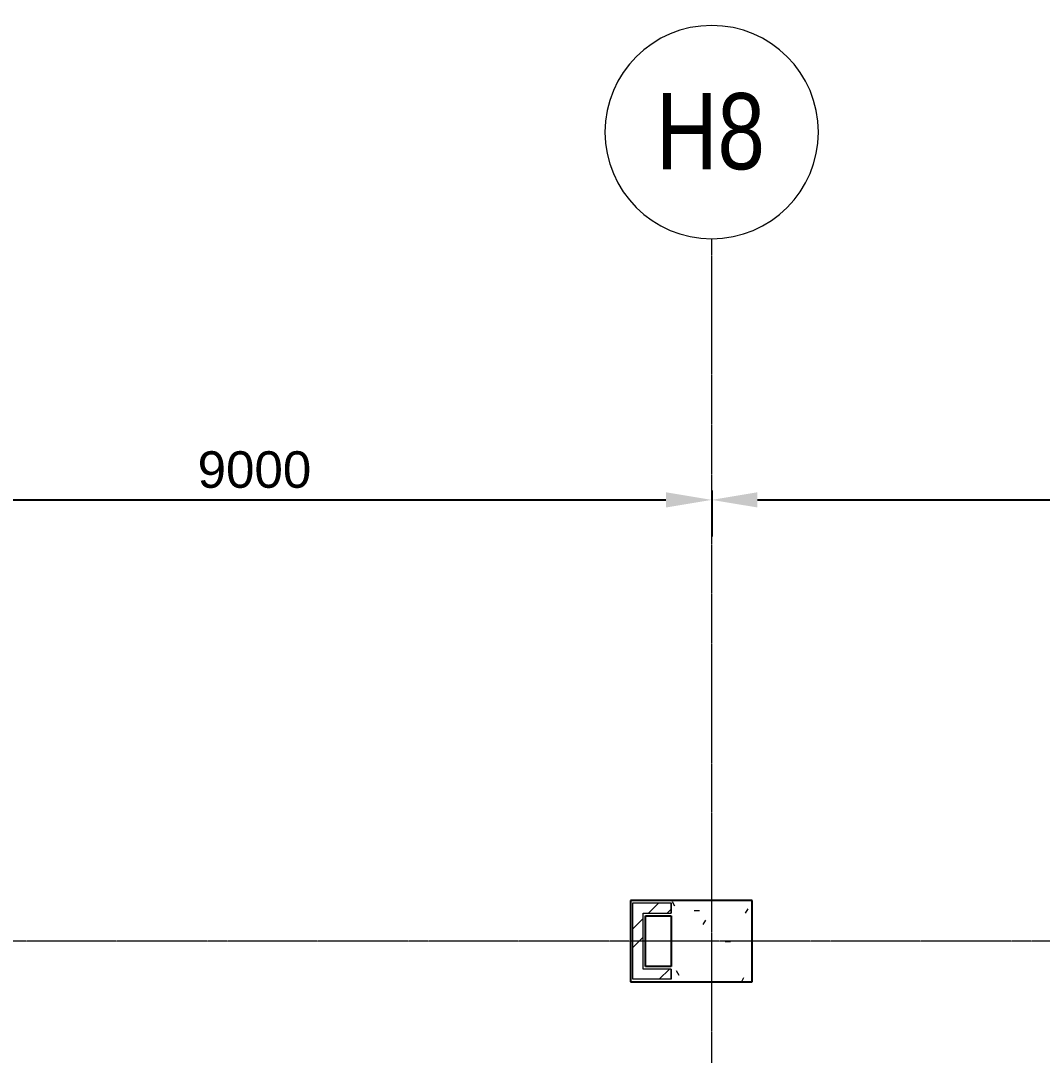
# Model space of a CAD drawing. Header units: inches. Extents: x -83664 to 20107, y -47222 to 19398.
# Drawn here: x -15772 to -5719, y 7111 to 17296 of the extents above; entities that cross this region are included whole.
import ezdxf

# ---------------------------------------------------------------- set-up
doc = ezdxf.new("R2010")
doc.units = ezdxf.units.IN
doc.header["$MEASUREMENT"] = 0
doc.linetypes.add('Grid Line', pattern=[22.225, 12.7, -3.175, 3.175, -3.175])
for name, color, linetype, lineweight in [('A-ANNO-DIMS', 7, 'Continuous', 9), ('A-WALL', 7, 'Continuous', 9), ('A-WALL-PATT', 7, 'Continuous', 25), ('S-GRID', 7, 'Continuous', 9), ('S-GRID-IDEN', 7, 'Continuous', 9)]:
    doc.layers.add(name, color=color, linetype=linetype, lineweight=lineweight)
doc.styles.add('Arial_10', font='arial.ttf', dxfattribs={"width": 0.8, "height": 750})
doc.styles.add('Arial_12', font='arial.ttf', dxfattribs={"height": 360})
doc.dimstyles.new('Arc_Length_-_2_5mm_Arial_grey', dxfattribs={"dimscale": 304.8, "dimtxt": 367.293384, "dimasz": 1.476378, "dimexe": 1.181102, "dimexo": 0.738189, "dimgap": 0.369094, "dimtad": 1, "dimdec": 0, "dimzin": 0, "dimdsep": 46, "dimtxsty": 'Arial_12', "dimsah": 1, "dimcen": 0.09, "dimdle": 1.181102, "dimadec": 0, "dimazin": 0, "dimtfac": 1, "dimtdec": 4, "dimtix": 1, "dimtmove": 0, "dimatfit": 3, "dimfxl": 1, "dimtvp": 1, "dimtfill": 1, "dimtolj": 1, "dimtzin": 0, "dimarcsym": 2})
pattern_1 = [(0, (0, 0), (1219.2, 304.8), [50.292, -864.108, 50.292, -864.108, -4876.8]), (0, (0, 0), (1219.2, 304.8), [-1828.8, 50.292, -1778.508, 50.292, -864.108, -2133.6]), (0, (0, 0), (1219.2, 304.8), [-4572, 50.292, -559.308, 50.292, -1473.708]), (120, (457.2, 152.4), (-873.56454, 903.45817), [50.292, -864.108, 50.292, -864.108, -4876.8]), (120, (457.2, 152.4), (-873.56454, 903.45817), [-1828.8, 50.292, -1778.508, 50.292, -864.108, -2133.6]), (120, (457.2, 152.4), (-873.56454, 903.45817), [-4572, 50.292, -559.308, 50.292, -1473.708]), (240, (609.6, 762), (-345.63546, -1208.25817), [50.292, -864.108, 50.292, -864.108, -4876.8]), (240, (609.6, 762), (-345.63546, -1208.25817), [-1828.8, 50.292, -1778.508, 50.292, -864.108, -2133.6]), (240, (609.6, 762), (-345.63546, -1208.25817), [-4572, 50.292, -559.308, 50.292, -1473.708])]
pattern_2 = [(45, (0, 0), (-377.1708, 377.1708), []), (45, (0, 571.5), (-377.1708, 377.1708), [])]

# ---------------------------------------------------------------- blocks, each defined once
blk = doc.blocks.new('SMBZ_Hospital Arch Model_2026_01_29_rvt-1-FIRST FLOOR AC CONDITIONING LAYOUT - PART A')
at = {"layer": 'A-WALL-PATT', "lineweight": 9, "true_color": 0xbbbbbb}
h = blk.add_hatch(dxfattribs=at)
h.set_pattern_fill('FP_12', color=9, style=0, pattern_type=2)
h.set_pattern_definition(pattern_2)
h.paths.add_polyline_path([(142084, 106883), (142084, 106983), (141709, 106983), (141709, 106883), (141809, 106883)])
h = blk.add_hatch(dxfattribs=at)
h.set_pattern_fill('FP_13', color=9, style=0, pattern_type=2)
h.set_pattern_definition(pattern_1)
h.paths.add_polyline_path([(142084, 106208), (142884, 106208), (142884, 107008), (142084, 107008), (142084, 106233)])
h = blk.add_hatch(dxfattribs=at)
h.set_pattern_fill('FP_12', color=9, style=0, pattern_type=2)
h.set_pattern_definition(pattern_2)
h.paths.add_polyline_path([(141709, 106333), (141809, 106333), (141809, 106883), (141709, 106883), (141709, 106358)])
h = blk.add_hatch(dxfattribs=at)
h.set_pattern_fill('FP_13', color=9, style=0, pattern_type=2)
h.set_pattern_definition(pattern_1)
h.paths.add_polyline_path([(142084, 106858), (142084, 106883), (141809, 106883), (141809, 106858), (141834, 106858)])
h = blk.add_hatch(dxfattribs=at)
h.set_pattern_fill('FP_12', color=9, style=0, pattern_type=2)
h.set_pattern_definition(pattern_2)
h.paths.add_polyline_path([(142084, 106233), (142084, 106333), (141709, 106333), (141709, 106233)])
at = {"layer": 'A-WALL', "color": 9, "lineweight": 25, "true_color": 0xbbbbbb}
for p, q in [((142084, 107008), (141684, 107008)), ((141684, 107008), (141684, 106983)), ((141684, 106983), (141684, 106858)), ((142884, 107008), (142084, 107008)), ((142884, 106208), (142884, 107008)), ((141684, 106858), (141684, 106358)), ((141834, 106358), (141834, 106858)), ((141834, 106858), (142084, 106858)), ((142084, 106858), (142084, 106358)), ((141684, 106358), (141684, 106233)), ((142084, 106358), (141834, 106358)), ((141684, 106233), (141684, 106208)), ((141684, 106208), (142084, 106208)), ((142084, 106208), (142884, 106208))]:
    blk.add_line(p, q, dxfattribs=at)
at = {"layer": 'A-WALL', "color": 9, "true_color": 0xbbbbbb}
for p, q in [((142084, 107008), (141684, 107008)), ((141684, 106858), (141684, 107008)), ((141709, 106883), (141709, 106983)), ((141709, 106983), (142084, 106983)), ((142084, 107008), (142884, 107008)), ((142084, 106983), (142084, 106883)), ((142084, 106883), (142084, 106983)), ((142884, 107008), (142884, 106208)), ((141684, 106858), (141684, 106358)), ((141709, 106858), (141709, 106883)), ((141709, 106358), (141709, 106858)), ((141809, 106858), (141809, 106883)), ((141809, 106883), (142084, 106883)), ((141809, 106358), (141809, 106858)), ((141834, 106358), (141834, 106858)), ((141834, 106858), (142084, 106858)), ((142084, 106358), (142084, 106858)), ((141684, 106208), (141684, 106358)), ((141709, 106333), (141709, 106358)), ((141709, 106233), (141709, 106333)), ((141809, 106333), (141809, 106358)), ((142084, 106333), (141809, 106333)), ((142084, 106358), (141834, 106358)), ((142084, 106333), (142084, 106233)), ((142084, 106233), (142084, 106333)), ((142084, 106233), (141709, 106233)), ((141684, 106208), (142084, 106208)), ((142884, 106208), (142084, 106208))]:
    blk.add_line(p, q, dxfattribs=at)
blk = doc.blocks.new('Grid - Grid Head-AE7-24584-FIRST FLOOR AC CONDITIONING LAYOUT - PART A')
at = {"layer": 'S-GRID-IDEN', "color": 9, "true_color": 0xbbbbbb}
for start, end in [(360, 180), (180, 360)]:
    blk.add_arc((0, 0), 7, start, end, dxfattribs=at)
blk = doc.blocks.new('*D1091')
at = {"layer": 'A-ANNO-DIMS', "color": 0, "lineweight": -2, "transparency": 16777216}
for p, q in [((-17972, 12672), (-17972, 12219)), ((-8972, 12672), (-8972, 12219)), ((-17522, 12579), (-9422, 12579))]:
    blk.add_line(p, q, dxfattribs=at)
at = {"layer": 'A-ANNO-DIMS', "color": 0, "transparency": 16777216}
for points in [[(-17522, 12654), (-17522, 12504), (-17972, 12579)], [(-9422, 12654), (-9422, 12504), (-8972, 12579)]]:
    blk.add_solid(points, dxfattribs=at)
at = {"layer": 'Defpoints', "color": 0, "transparency": 16777216}
for p in [(-17972, 12897), (-8972, 12897), (-8972, 12579)]:
    blk.add_point(p, dxfattribs=at)
at = {"layer": 'A-ANNO-DIMS', "color": 0, "transparency": 16777216, "insert": (-13472, 12875), "char_height": 360, "width": 1329.04, "attachment_point": 5, "style": 'Arial_12', "bg_fill": 3, "box_fill_scale": 1.25, "bg_fill_color": 256, "bg_fill_true_color": 13158600, "bg_fill_transparency": 0}
blk.add_mtext('\\A1;9000', dxfattribs=at)
blk = doc.blocks.new('*D1092')
at = {"layer": 'A-ANNO-DIMS', "color": 0, "lineweight": -2, "transparency": 16777216}
for p, q in [((-8972, 12672), (-8972, 12219)), ((28, 12672), (28, 12219)), ((-8522, 12579), (-422, 12579))]:
    blk.add_line(p, q, dxfattribs=at)
at = {"layer": 'A-ANNO-DIMS', "color": 0, "transparency": 16777216}
for points in [[(-8522, 12654), (-8522, 12504), (-8972, 12579)], [(-422, 12654), (-422, 12504), (28, 12579)]]:
    blk.add_solid(points, dxfattribs=at)
at = {"layer": 'Defpoints', "color": 0, "transparency": 16777216}
for p in [(-8972, 12897), (28, 12897), (28, 12579)]:
    blk.add_point(p, dxfattribs=at)
at = {"layer": 'A-ANNO-DIMS', "color": 0, "transparency": 16777216, "insert": (-4472, 12875), "char_height": 360, "width": 1329.04, "attachment_point": 5, "style": 'Arial_12', "bg_fill": 3, "box_fill_scale": 1.25, "bg_fill_color": 256, "bg_fill_true_color": 13158600, "bg_fill_transparency": 0}
blk.add_mtext('\\A1;9000', dxfattribs=at)

msp = doc.modelspace()

# ---------------------------------------------------------------- linework, layer by layer
at = {"layer": 'S-GRID', "color": 254, "linetype": 'Grid Line', "true_color": 0xdcdcdc}
for p, q in [((-8972.3, -44103.7), (-8972.3, 15149.1)), ((20106.7, 8235.5), (-81517, 8235.5))]:
    msp.add_line(p, q, dxfattribs=at)

# ---------------------------------------------------------------- block references
at = {"lineweight": 5}
msp.add_blockref('SMBZ_Hospital Arch Model_2026_01_29_rvt-1-FIRST FLOOR AC CONDITIONING LAYOUT - PART A', (-151456.7, -98372.2), dxfattribs=at)
at = {"layer": 'S-GRID-IDEN', "color": 9, "true_color": 0xbbbbbb, "xscale": 149.9999999999999, "yscale": 149.9999999999999, "zscale": 149.9999999999999}
msp.add_blockref('Grid - Grid Head-AE7-24584-FIRST FLOOR AC CONDITIONING LAYOUT - PART A', (-8972.3, 16199.1), dxfattribs=at)

# ---------------------------------------------------------------- texts
at = {"layer": 'S-GRID-IDEN', "color": 9, "true_color": 0xbbbbbb, "insert": (-9520.3, 16583), "char_height": 750, "width": 1317.974, "attachment_point": 1, "style": 'Arial_10'}
msp.add_mtext('H8', dxfattribs=at)

# ---------------------------------------------------------------- next in the draw order: dimensions: what is measured, and where the dimension line sits
at = {"layer": 'A-ANNO-DIMS', "color": 8, "true_color": 0x808080}
dim = msp.add_linear_dim(base=(-8972.3, 12578.8), p1=(-17972.3, 12897), p2=(-8972.3, 12897), dimstyle='Arc_Length_-_2_5mm_Arial_grey', override={"dimpost": '<>', "dimfxl": 9000}, dxfattribs=at)
dim.commit()
dim.dimension.update_dxf_attribs({"geometry": '*D1091', "text_midpoint": (-13472.3, 12875.1)})

# ---------------------------------------------------------------- next in the draw order: dimensions: what is measured, and where the dimension line sits
dim = msp.add_linear_dim(base=(27.7, 12578.8), p1=(-8972.3, 12897), p2=(27.7, 12897), dimstyle='Arc_Length_-_2_5mm_Arial_grey', override={"dimpost": '<>', "dimfxl": 9000}, dxfattribs=at)
dim.commit()
dim.dimension.update_dxf_attribs({"geometry": '*D1092', "text_midpoint": (-4472.3, 12875.1)})

doc.saveas('drawing.dxf')
